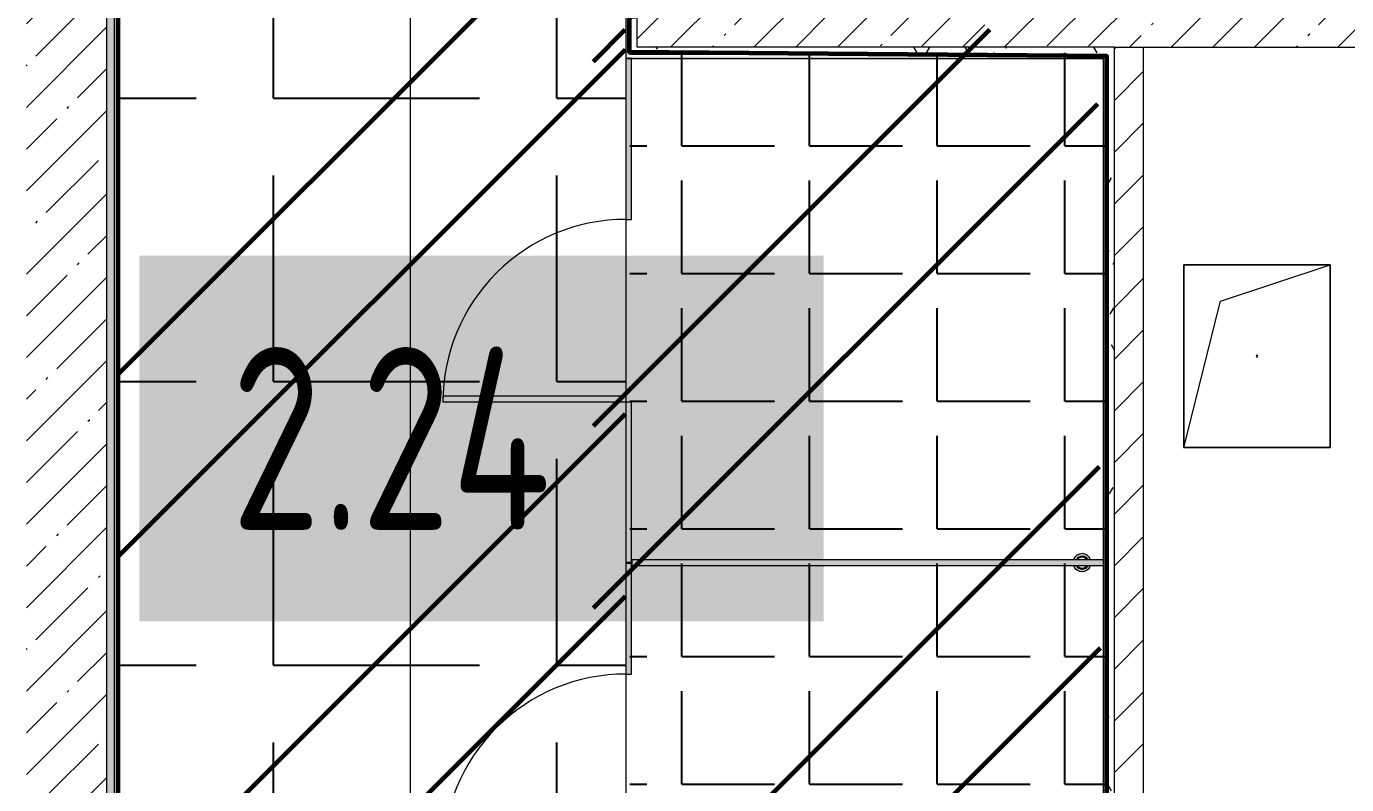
# Model space of a CAD drawing. Header units: millimetres. Extents: x -164500 to 426394, y -23753 to 102118.
# Drawn here: x 214182 to 217792, y 1742 to 3816 of the extents above; entities that cross this region are included whole.
import ezdxf

# ---------------------------------------------------------------- set-up
doc = ezdxf.new("R2010")
doc.units = ezdxf.units.MM
doc.linetypes.add('Осевая', pattern=[6350, 1270, -952.5, 3175, -952.5])
doc.layers.add('1.2.1) плитка КР3', color=140, linetype='Continuous')
doc.layers.add('1.4) Пл КР4', color=125, linetype='Continuous')
for name, color, linetype, lineweight in [('196 1-3 этаж гидро изол', 6, 'Continuous', 60), ('A-FLOR', 7, 'Continuous', 9), ('A-GENM', 7, 'Continuous', 9), ('A-GENM-1', 7, 'Continuous', 20), ('A-WALL', 7, 'Continuous', 5), ('I-WALL', 7, 'Continuous', 5), ('Оси', 7, 'Continuous', 9), ('Оси-2', 7, 'Осевая', 9)]:
    doc.layers.add(name, color=color, linetype=linetype, lineweight=lineweight)
doc.layers.add('A-AREA-PATT-2', color=7, linetype='Continuous', lineweight=5, true_color=0xcde0ef, transparency=1)
for name, color, linetype, lineweight, true_color in [('A-DOOR-1', 7, 'Continuous', 5, 0xc0c0c0), ('A-WALL-1', 9, 'Continuous', 5, 0x808080), ('A-WALL-FNSH-1', 9, 'Continuous', 5, 0x808080)]:
    doc.layers.add(name, color=color, linetype=linetype, lineweight=lineweight, true_color=true_color)
doc.styles.add('СПДС', font='ГОСТ тип А.ttf', dxfattribs={"width": 0.9})
pattern_1 = [(45, (148772.12, -0.94), (-114.04925, 114.04925), []), (45, (148886.17, -0.94), (-114.04925, 114.04925), [201.612, -40.322, 6.706, -33.617])]
pattern_2 = [(0, (148772.123, -0.94), (243.84, 60.96), [20.117, -162.763, 20.117, -162.763, -975.36]), (0, (148772.123, -0.94), (243.84, 60.96), [-365.76, 20.117, -345.643, 20.117, -162.763, -426.72]), (0, (148772.123, -0.94), (243.84, 60.96), [-914.4, 20.117, -101.803, 20.117, -284.683]), (120, (148863.563, 29.54), (-174.71291, 180.691634), [20.117, -162.763, 20.117, -162.763, -975.36]), (120, (148863.563, 29.54), (-174.71291, 180.691634), [-365.76, 20.117, -345.643, 20.117, -162.763, -426.72]), (120, (148863.563, 29.54), (-174.71291, 180.691634), [-914.4, 20.117, -101.803, 20.117, -284.683]), (240, (148894.043, 151.46), (-69.12709, -241.651634), [20.117, -162.763, 20.117, -162.763, -975.36]), (240, (148894.043, 151.46), (-69.12709, -241.651634), [-365.76, 20.117, -345.643, 20.117, -162.763, -426.72]), (240, (148894.043, 151.46), (-69.12709, -241.651634), [-914.4, 20.117, -101.803, 20.117, -284.683])]

# ---------------------------------------------------------------- blocks, each defined once
blk = doc.blocks.new('GM_Отверстие прямоугольное _в плите_ - Отверстие-21609437-Объем проектирования 2 этажа')
at = {"layer": 'A-GENM'}
for p, q in [((-200, -250), (-200, 250)), ((-200, 250), (200, 250)), ((200, 250), (-200, 250)), ((-200, 250), (-200, -250)), ((-100, 150), (200, 250)), ((200, 250), (200, -250)), ((200, -250), (200, 250)), ((-200, -250), (-100, 150)), ((200, -250), (-200, -250)), ((-200, -250), (200, -250))]:
    blk.add_line(p, q, dxfattribs=at)
for start, end in [(360, 180), (180, 360)]:
    blk.add_arc((0, 0), 2.5, start, end, dxfattribs=at)
blk = doc.blocks.new('131_Сантехническая перегородка_Дверь_ поз_4 - СД-1-30830986-Объем проектирования 2 этажа')
at = {"layer": 'A-GENM'}
for points in [[(-190, 7.5), (-190, -8), (250, -8), (250, 8), (-190, 8)], [(750, -8), (1190, -8), (1190, 8), (750, 8), (750, -3)]]:
    blk.add_hatch(color=256, dxfattribs=at).paths.add_polyline_path(points)
at = {"layer": 'A-DOOR-1'}
for p, q in [((266, 508), (250, 508)), ((250, 8), (250, 508)), ((266, 8), (266, 508)), ((266, 8), (250, 8))]:
    blk.add_line(p, q, dxfattribs=at)
blk.add_arc((250, 8), 500, 360, 90, dxfattribs=at)
at = {"layer": 'A-GENM-1'}
for p, q in [((250, 8), (-190, 8)), ((-190, 8), (-190, -8)), ((250, -8), (250, 8)), ((1190, 8), (750, 8)), ((750, 8), (750, -8)), ((1190, -8), (1190, 8)), ((-190, -8), (250, -8)), ((750, -8), (1190, -8))]:
    blk.add_line(p, q, dxfattribs=at)
blk = doc.blocks.new('131_Сантехническая перегородка_Дверь - СД-1-30819167-Объем проектирования 2 этажа')
at = {"layer": 'A-GENM'}
for points in [[(0, 7.5), (2, 7.5), (18, 7.5), (18, -8), (305.2, -8), (305.2, 8), (0, 8)], [(805.2, 8), (805.2, -8), (1109, -8), (1109, 8)]]:
    blk.add_hatch(color=256, dxfattribs=at).paths.add_polyline_path(points)
at = {"layer": 'A-DOOR-1'}
for p, q in [((321.2, 508), (305.2, 508)), ((305.2, 8), (305.2, 508)), ((321.2, 8), (321.2, 508)), ((321.2, 8), (305.2, 8))]:
    blk.add_line(p, q, dxfattribs=at)
blk.add_arc((305.2, 8), 500, 360, 90, dxfattribs=at)
at = {"layer": 'A-GENM-1'}
for p, q in [((305.2, 8), (0, 8)), ((0, 8), (0, -8)), ((305.2, -8), (305.2, 8)), ((1110.4, 8), (805.2, 8)), ((805.2, 8), (805.2, -8)), ((1110.4, -8), (1110.4, 8)), ((0, -8), (305.2, -8)), ((805.2, -8), (1110.4, -8))]:
    blk.add_line(p, q, dxfattribs=at)
blk = doc.blocks.new('131_Сантехническая перегородка - СП-4-30819166-Объем проектирования 2 этажа')
at = {"layer": 'A-GENM'}
blk.add_hatch(color=256, dxfattribs=at).paths.add_polyline_path([(1068.9, 8), (41.3, 8), (41.3, -8), (1330, -8), (1330, 8)])
at = {"layer": 'A-GENM', "flags": 128}
for points in [[(111.4, 8), (111, 8.5), (110.7, 9), (110.3, 9.5), (109.9, 9.9), (109.5, 10.4), (109.1, 10.8), (108.6, 11.2), (108.2, 11.6), (107.7, 12), (107.2, 12.3), (106.7, 12.7), (106.2, 13), (105.7, 13.3), (105.2, 13.6), (104.6, 13.8), (104, 14), (103.5, 14.3), (102.9, 14.4), (102.3, 14.6), (101.7, 14.7), (101.1, 14.9), (100.6, 14.9), (100, 15), (99.4, 15.1), (98.7, 15.1), (98.1, 15.1), (97.5, 15), (96.9, 15), (96.3, 14.9), (95.8, 14.8), (95.2, 14.7), (94.6, 14.5), (94, 14.4), (93.4, 14.2), (92.9, 13.9), (92.3, 13.7), (91.8, 13.4), (91.2, 13.2), (90.7, 12.9), (90.2, 12.5), (89.7, 12.2), (89.2, 11.8), (88.8, 11.4), (88.3, 11), (87.9, 10.6), (87.5, 10.2), (87.1, 9.7), (86.7, 9.3), (86.3, 8.8), (86, 8.3), (85.8, 8)], [(85.8, -8), (86.1, -8.5), (86.5, -9), (86.9, -9.5), (87.2, -9.9), (87.6, -10.4), (88.1, -10.8), (88.5, -11.2), (89, -11.6), (89.4, -12), (89.9, -12.3), (90.4, -12.7), (90.9, -13), (91.5, -13.3), (92, -13.6), (92.6, -13.8), (93.1, -14), (93.7, -14.3), (94.3, -14.4), (94.8, -14.6), (95.4, -14.7), (96, -14.9), (96.6, -14.9), (97.2, -15), (97.8, -15.1), (98.4, -15.1), (99, -15.1), (99.6, -15), (100.2, -15), (100.8, -14.9), (101.4, -14.8), (102, -14.7), (102.6, -14.5), (103.2, -14.4), (103.7, -14.2), (104.3, -13.9), (104.8, -13.7), (105.4, -13.4), (105.9, -13.2), (106.4, -12.9), (106.9, -12.5), (107.4, -12.2), (107.9, -11.8), (108.4, -11.4), (108.8, -11), (109.3, -10.6), (109.7, -10.2), (110.1, -9.7), (110.5, -9.3), (110.8, -8.8), (111.2, -8.3), (111.4, -8)]]:
    blk.add_lwpolyline(points, dxfattribs=at)
at = {"layer": 'A-GENM'}
for radius, start, end in [(24.6, 19.9113, 160.0887), (17.6, 28.9731, 151.0269), (15.1, 33.7811, 146.2189), (24.6, 199.9113, 340.0887), (17.6, 208.9731, 331.0269), (15.1, 213.7811, 326.2189)]:
    blk.add_arc((98.6, 0), radius, start, end, dxfattribs=at)
at = {"layer": 'A-GENM-1'}
for p, q in [((1330, 8), (39.9, 8)), ((39.9, 8), (39.9, -8)), ((1330, -8), (1330, 8)), ((39.9, -8), (1330, -8))]:
    blk.add_line(p, q, dxfattribs=at)

msp = doc.modelspace()

# ---------------------------------------------------------------- hatches: boundary and pattern name
at = {"layer": '1.2.1) плитка КР3'}
h = msp.add_hatch(dxfattribs=at)
h.set_pattern_fill('ANGLE', color=256, scale=111)
h.set_pattern_definition([(0, (205553.1, 26879), (0, 775.335), [563.88, -211.455]), (90, (205553.1, 26879), (-775.335, 5e-14), [563.88, -211.455])])
h.paths.add_polyline_path([(215831.123, 7670.455), (215631.123, 7670.455), (214712.123, 7678.886), (214712.123, 7390.455), (214432.123, 7390.455), (214432.123, 547.955), (214942.123, 547.955), (214942.123, 173.624), (215820.123, 173.624), (215820.123, 572.455), (215820.897, 1072.455), (215820.123, 1072.455), (215820.123, 1272.455), (215820.123, 1566.639), (215821.023, 2066.639), (215820.123, 2066.639), (215820.123, 2371.824), (215820.123, 2810.455), (215821.252, 3310.455), (215820.123, 3310.455), (215820.123, 3761.455), (215831.123, 3761.455)])
at = {"layer": '1.4) Пл КР4'}
h = msp.add_hatch(dxfattribs=at)
h.set_pattern_fill('ANGLE', color=256, scale=50)
h.set_pattern_definition([(0, (65097.84, 26889.06), (0, 349.25), [254, -95.25]), (90, (65097.84, 26889.06), (-349.25, 2e-14), [254, -95.25])])
h.paths.add_polyline_path([(217137.123, 3749.059), (215832.123, 3749.059), (215832.123, 150.059), (217137.123, 150.059)])
at = {"layer": '196 1-3 этаж гидро изол'}
h = msp.add_hatch(dxfattribs=at)
h.set_pattern_fill('ANSI32', color=256, scale=111)
h.set_pattern_definition([(45, (205553.1, 26879), (-747.606, 747.606), []), (45, (206051.5, 26879), (-747.606, 747.606), [])])
h.paths.add_polyline_path([(215831.123, 7670.455), (215631.123, 7670.455), (214712.123, 7678.886), (214712.123, 7390.455), (214432.123, 7390.455), (214432.123, 547.955), (214942.123, 547.955), (214942.123, 173.624), (215820.123, 173.624), (215820.123, 572.455), (215820.897, 1072.455), (215820.123, 1072.455), (215820.123, 1272.455), (215820.123, 1566.639), (215821.023, 2066.639), (215820.123, 2066.639), (215820.123, 2371.824), (215820.123, 2810.455), (215821.252, 3310.455), (215820.123, 3310.455), (215820.123, 3761.455), (215831.123, 3761.455)])
h = msp.add_hatch(dxfattribs=at)
h.set_pattern_fill('ANSI32', color=256, scale=111)
h.set_pattern_definition([(45, (212341.8, 3818.1), (-747.6, 747.6), []), (45, (212840.2, 3818.1), (-747.6, 747.6), [])])
h.paths.add_polyline_path([(217110.825, 3807.115), (215732.825, 3807.115), (215732.825, 229.115), (217127.825, 198.115)])
at = {"layer": 'A-AREA-PATT-2'}
h = msp.add_hatch(color=256, dxfattribs=at)
h.paths.add_polyline_path([(215817.123, 129.059), (215832.123, 129.059), (215832.123, 139.059), (215817.123, 139.059)])
h.paths.add_polyline_path([(217131.623, 144.559), (217131.623, 3733.559), (215826.623, 3733.559), (215826.623, 7648.059), (215821.123, 7648.059), (215821.123, 4464.059), (215672.123, 4464.059), (215672.123, 4264.059), (215821.123, 4264.059), (215821.123, 3728.059), (217126.123, 3728.059), (217126.123, 150.059), (215832.123, 150.059), (215832.123, 144.559), (217126.123, 144.559)])
h.paths.add_polyline_path([(215737.134, 144.559), (215817.123, 144.559), (215817.123, 150.059), (214943.123, 150.059), (214940.852, 526.559), (214433.123, 526.559), (214433.123, 7368.059), (214713.123, 7368.059), (214713.123, 7648.059), (214727.123, 7648.059), (214727.123, 7653.559), (214707.623, 7653.559), (214707.623, 7373.559), (214427.623, 7373.559), (214427.623, 521.059), (214937.623, 521.059), (214937.623, 144.559), (215690.803, 144.559)])
h.paths.add_polyline_path([(217059.826, 1225.655), (217078.087, 1227.873), (217087.339, 1234.594), (217087.339, 1241.059), (217078.851, 1240.244), (217076.214, 1237.626), (217067.431, 1233.988), (217045.422, 1241.059), (217047.522, 1234.594), (217057.206, 1227.559)])
h.paths.add_polyline_path([(217048.566, 1257.059), (217056.011, 1257.873), (217058.647, 1260.492), (217067.431, 1264.13), (217089.439, 1257.059), (217087.339, 1263.523), (217075.035, 1272.462), (217056.774, 1270.244), (217047.522, 1263.523), (217047.522, 1257.059)])
h.paths.add_polyline_path([(217076.477, 2325.655), (217088.781, 2334.594), (217088.781, 2341.059), (217080.63, 2341.059), (217077.656, 2337.626), (217068.873, 2333.988), (217046.864, 2341.059), (217048.965, 2334.594), (217061.269, 2325.655), (217068.873, 2325.655)])
h.paths.add_polyline_path([(217046.864, 2357.059), (217057.453, 2357.873), (217060.09, 2360.492), (217068.873, 2364.13), (217090.881, 2357.059), (217088.781, 2363.523), (217076.477, 2372.462), (217058.216, 2370.244), (217048.965, 2363.523)])
at = {"layer": 'I-WALL'}
h = msp.add_hatch(dxfattribs=at)
h.set_pattern_fill('FP_191', color=256, style=0, pattern_type=2)
h.set_pattern_definition(pattern_2)
h.paths.add_polyline_path([(215852.123, 3759.059), (215852.123, 7659.059), (215832.123, 7659.059), (215832.123, 3759.059)])
h = msp.add_hatch(dxfattribs=at)
h.set_pattern_fill('FP_1', color=256, style=0, pattern_type=2)
h.set_pattern_definition(pattern_1)
h.paths.add_polyline_path([(214354.159, 399.059), (214402.123, 399.059), (214402.123, 7399.059), (214182.123, 7399.059), (214182.123, 399.059), (214345.726, 399.059)])
h = msp.add_hatch(dxfattribs=at)
h.set_pattern_fill('FP_191', color=256, style=0, pattern_type=2)
h.set_pattern_definition(pattern_2)
h.paths.add_polyline_path([(214402.123, 399.059), (214422.123, 399.059), (214422.123, 439.559), (214409.136, 439.559), (214422.123, 525.559), (214422.123, 7399.059), (214402.123, 7399.059), (214402.123, 451.059)])
h = msp.add_hatch(dxfattribs=at)
h.set_pattern_fill('FP_1', color=256, style=0, pattern_type=2)
h.set_pattern_definition(pattern_1)
h.paths.add_polyline_path([(219092.123, 3759.059), (219212.123, 3759.059), (219212.123, 3979.059), (215852.123, 3979.059), (215852.123, 3759.059), (219086.145, 3759.059)])
h = msp.add_hatch(dxfattribs=at)
h.set_pattern_fill('FP_191', color=256, style=0, pattern_type=2)
h.set_pattern_definition(pattern_2)
h.paths.add_polyline_path([(215958.645, 3739.059), (217137.123, 3739.059), (217137.012, 3759.059), (215832.123, 3759.059), (215832.123, 3739.059), (215952.123, 3739.059)])
h = msp.add_hatch(dxfattribs=at)
h.set_pattern_fill('FP_191', color=256, style=0, pattern_type=2)
h.set_pattern_definition(pattern_2)
h.paths.add_polyline_path([(217157.123, 139.059), (217157.123, 3759.059), (217137.123, 3759.059), (217137.123, 139.059)])
h = msp.add_hatch(dxfattribs=at)
h.set_pattern_fill('FP_22', color=256, style=0, pattern_type=2)
h.set_pattern_definition([(45, (148772.12, -0.94), (-70.71068, 70.71068), [])])
h.paths.add_polyline_path([(217157.234, 119.059), (217237.123, 119.059), (217237.123, 3759.059), (217157.123, 3759.059), (217157.123, 119.059)])

# ---------------------------------------------------------------- linework, layer by layer
at = {"layer": '196 1-3 этаж гидро изол'}
msp.add_lwpolyline([(214721.123, 7654.074), (214721.123, 7374.074), (214432.123, 7385.074), (214432.123, 508.074), (214931.123, 520.574), (214942.123, 188.657), (217136.123, 188.657), (217136.123, 3734.074), (215831.123, 3745.074), (215851.123, 7685.074), (215606.123, 7685.074)], dxfattribs=at)
at = {"layer": 'A-FLOR'}
for p, q in [((215821.123, 4265), (215821.123, 2350.369)), ((215821.123, 4264.059), (215821.123, 2349.427)), ((215821.123, 2349), (215821.123, 151)), ((215821.123, 2348.059), (215821.123, 150.059))]:
    msp.add_line(p, q, dxfattribs=at)
at = {"layer": 'A-WALL'}
for p, q in [((215852.123, 3759.059), (215852.123, 7671.059)), ((214422.123, 7379.059), (214422.123, 419.059)), ((217157.123, 3759.059), (219223.123, 3759.059)), ((217157.123, 119.059), (217157.123, 3759.059)), ((217137.123, 139.059), (217137.123, 3739.059))]:
    msp.add_line(p, q, dxfattribs=at)
at = {"layer": 'A-WALL-1'}
for p, q in [((215832.123, 7659.059), (215832.123, 3739.059)), ((214402.123, 399.059), (214402.123, 7399.059)), ((217157.123, 3759.059), (215852.123, 3759.059)), ((217237.123, 119.059), (217237.123, 3759.059)), ((217126.123, 3739.059), (217137.123, 3739.059))]:
    msp.add_line(p, q, dxfattribs=at)
at = {"layer": 'A-WALL-FNSH-1'}
for p, q in [((214433.123, 514.559), (214433.123, 7368.059)), ((215821.123, 3728.059), (217126.123, 3728.059)), ((217126.123, 3739.059), (215832.123, 3739.059)), ((217126.123, 3728.059), (217126.123, 150.059))]:
    msp.add_line(p, q, dxfattribs=at)
at = {"layer": 'Оси'}
for points in [[(214432.123, -1907.2), (214432.123, 3092.8), (214432.123, 22397.13), (214432.123, 27397.13)], [(215796.945, -1907.2), (215796.945, -1203.334), (215232.123, -637.2), (215232.123, 4362.8), (215232.123, 22397.13), (215232.123, 27397.13)]]:
    msp.add_lwpolyline(points, dxfattribs=at)
at = {"layer": 'Оси-2'}
msp.add_line((214432.123, 3093.741), (214432.123, 22398.071), dxfattribs=at)

# ---------------------------------------------------------------- block references
at = {"layer": 'A-GENM'}
for name, p, rotation in [('131_Сантехническая перегородка_Дверь_ поз_4 - СД-1-30830986-Объем проектирования 2 этажа', (215829.123, 2538.059), 89.99999999997657), ('131_Сантехническая перегородка_Дверь - СД-1-30819167-Объем проектирования 2 этажа', (215829.123, 1239.059), 89.99999999997657), ('131_Сантехническая перегородка - СП-4-30819166-Объем проектирования 2 этажа', (217167.451, 2349.059), 180)]:
    msp.add_blockref(name, p, dxfattribs=dict(at, rotation=rotation))
msp.add_blockref('GM_Отверстие прямоугольное _в плите_ - Отверстие-21609437-Объем проектирования 2 этажа', (217547.123, 2914.059), dxfattribs=at)

# ---------------------------------------------------------------- texts
at = {"insert": (214741.29, 2938.77), "char_height": 500, "width": 1370.88562, "attachment_point": 1, "style": 'СПДС', "bg_fill": 1, "box_fill_scale": 1.5, "bg_fill_color": 7, "bg_fill_true_color": 16777215, "bg_fill_transparency": 0}
msp.add_mtext('2.24', dxfattribs=at)

doc.saveas('drawing.dxf')
